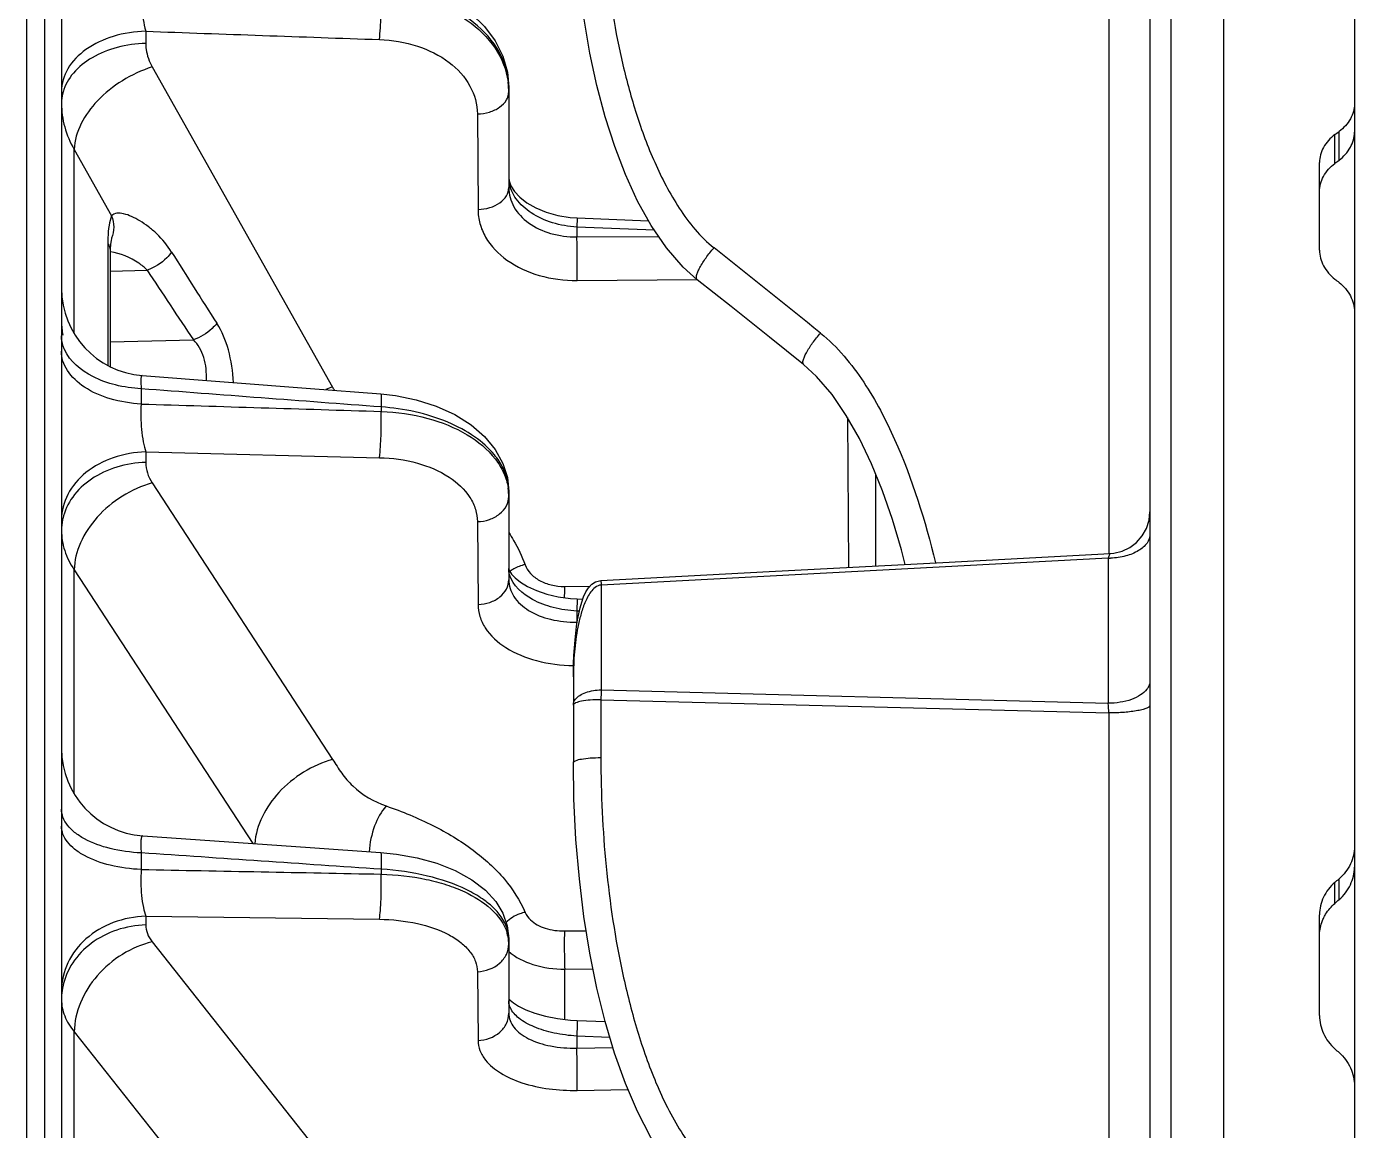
# Model space of a CAD drawing. Header units: millimetres. Extents: x -95754 to 177808, y 34455 to 150605.
# Drawn here: x 172956.44 to 172994.42, y 139658.14 to 139689.72 of the extents above; entities that cross this region are included whole.
import ezdxf

# ---------------------------------------------------------------- set-up
doc = ezdxf.new("R2010")
doc.units = ezdxf.units.MM
doc.header["$LTSCALE"] = 300
doc.layers.add('A-ETC-기계', color=253, linetype='Continuous')

# ---------------------------------------------------------------- blocks, each defined once
blk = doc.blocks.new('A$Cefb55bcc')
at = {"color": 8, "linetype": 'ByBlock', "ltscale": 3}
for p, q in [((536.666, -687.779), (536.666, -412.916)), ((537.179, -687.793), (537.179, -412.902)), ((536.179, -687.28), (536.179, -413.415)), ((499.194, -675.298), (499.194, -425.398)), ((502.943, -675.298), (502.943, -425.397)), ((504.447, -652.786), (504.447, -525.275)), ((505.042, -652.294), (505.042, -525.395)), ((535.816, -599.351), (535.816, -606.594)), ((535.816, -606.594), (530.652, -600.068)), ((506.22, -615.713), (506.22, -600.501)), ((533.586, -609.165), (528.423, -602.635)), ((521.43, -604.917), (519.975, -604.945)), ((521.438, -606.128), (520.404, -606.141)), ((521.438, -606.128), (520.404, -606.141)), ((521.438, -606.472), (521.438, -606.128)), ((520.491, -606.434), (521.438, -606.472)), ((524.281, -608.312), (524.264, -606.345)), ((521.424, -606.918), (520.626, -606.885)), ((521.783, -606.949), (521.783, -608.384)), ((500.194, -607.058), (500.194, -609.94)), ((523.385, -609.259), (523.385, -607.121)), ((523.385, -607.538), (523.346, -607.495)), ((521.783, -608.384), (520.973, -608.393)), ((521.79, -609.477), (521.168, -609.484)), ((533.768, -609.899), (533.768, -609.65)), ((533.768, -609.899), (527.084, -609.812)), ((499.633, -610.373), (499.633, -610.971)), ((499.755, -610.266), (499.755, -610.866)), ((527.034, -611.243), (527.034, -611.103)), ((533.898, -611.711), (533.898, -611.235)), ((535.816, -619.808), (530.701, -611.977)), ((535.816, -613.401), (535.816, -619.808)), ((520.75, -616.094), (520.75, -614.437)), ((521.535, -616.747), (521.535, -614.295)), ((533.586, -622.295), (528.423, -614.384)), ((520.75, -616.094), (506.22, -615.713)), ((506.235, -620.143), (506.235, -615.992)), ((520.74, -616.373), (506.235, -615.992)), ((520.74, -619.371), (520.74, -616.373)), ((521.438, -618.313), (521.424, -618.313)), ((521.438, -618.628), (521.438, -618.313)), ((521.364, -618.625), (521.438, -618.628)), ((521.424, -618.977), (521.438, -618.628)), ((521.424, -618.977), (521.268, -618.97)), ((524.281, -621.187), (524.264, -618.817)), ((506.235, -620.143), (520.74, -619.371)), ((521.79, -619.334), (521.066, -619.339)), ((523.385, -622.05), (523.385, -619.524)), ((513.694, -624.164), (513.667, -619.878)), ((506.22, -641.206), (506.22, -620.275)), ((512.889, -622.538), (512.889, -619.919)), ((505.262, -620.78), (505.142, -620.994)), ((533.768, -623.18), (533.768, -622.88)), ((533.768, -623.18), (527.084, -623.017)), ((527.034, -624.468), (527.034, -624.34)), ((533.898, -624.987), (533.898, -624.551)), ((533.586, -634.194), (528.423, -625.038)), ((534.783, -628.901), (534.783, -625.628)), ((534.855, -629.156), (534.855, -625.663)), ((534.783, -626.327), (532.405, -626.388)), ((535.816, -626.571), (535.816, -631.834)), ((521.43, -628.086), (517.994, -628.117)), ((534.783, -628.357), (533.732, -628.384)), ((500.194, -628.956), (500.194, -631.46)), ((521.438, -629.335), (519.093, -629.342)), ((521.438, -629.616), (521.438, -629.335)), ((534.747, -629.297), (534.747, -629.295)), ((519.22, -629.528), (521.438, -629.616)), ((521.424, -629.877), (519.384, -629.793)), ((524.281, -632.849), (524.264, -630.117)), ((535.816, -631.834), (534.744, -629.935)), ((523.385, -633.615), (523.385, -630.744)), ((523.385, -631.035), (523.375, -630.938)), ((499.633, -631.527), (499.633, -632.348)), ((499.755, -631.434), (499.755, -632.258)), ((533.768, -635.216), (533.768, -634.87))]:
    blk.add_line(p, q, dxfattribs=at)
for points in [[(518.015, -601.924), (518.409, -602.301), (518.887, -602.891), (519.318, -603.566), (519.704, -604.311), (520.049, -605.118), (520.356, -605.979), (520.627, -606.889), (520.863, -607.845), (521.065, -608.846), (521.233, -609.889), (521.365, -610.973), (521.461, -612.095), (521.519, -613.256), (521.535, -614.295)], [(523.346, -607.495), (523.252, -607.417), (523.104, -607.323), (522.899, -607.223), (522.639, -607.125), (522.332, -607.039), (521.989, -606.973), (521.623, -606.93), (521.424, -606.918)], [(527.051, -611.72), (526.593, -611.674), (526.008, -611.569), (525.446, -611.414), (524.919, -611.206), (524.44, -610.942), (524.048, -610.641), (523.756, -610.321), (523.551, -609.982), (523.427, -609.627), (523.385, -609.259)], [(533.856, -612.199), (529.063, -611.861), (527.051, -611.72)], [(521.535, -616.743), (521.535, -616.863), (521.53, -617.116), (521.52, -617.354), (521.506, -617.58), (521.489, -617.794), (521.468, -617.997), (521.443, -618.19), (521.414, -618.376), (521.381, -618.554), (521.342, -618.724), (521.297, -618.885), (521.245, -619.036), (521.182, -619.175), (521.105, -619.297), (521.011, -619.397), (520.902, -619.466), (520.786, -619.498), (520.754, -619.501)], [(523.309, -619.687), (523.205, -619.575), (523.051, -619.451), (522.847, -619.328), (522.594, -619.213), (522.297, -619.113), (521.967, -619.037), (521.616, -618.989), (521.424, -618.977)], [(520.754, -619.501), (515.932, -619.757), (510.964, -620.021), (506.178, -620.275)], [(523.385, -619.851), (523.383, -619.831), (523.364, -619.776), (523.309, -619.687)], [(506.178, -620.275), (506.08, -620.284), (505.842, -620.342), (505.62, -620.447), (505.424, -620.595), (505.262, -620.78)], [(512.043, -619.964), (512.151, -620.385), (512.411, -621.247), (512.697, -622.067), (513.012, -622.841), (513.355, -623.564), (513.729, -624.227), (514.136, -624.824), (514.577, -625.343), (514.95, -625.686)], [(505.142, -620.994), (505.067, -621.228), (505.042, -621.472)], [(527.045, -624.841), (526.621, -624.794), (526.034, -624.676), (525.461, -624.495), (524.929, -624.253), (524.462, -623.959), (524.074, -623.622), (523.769, -623.251), (523.552, -622.855), (523.425, -622.447), (523.385, -622.05)], [(533.873, -625.369), (529.056, -624.996), (527.045, -624.841)], [(514.95, -625.686), (515.926, -626.467), (517.019, -627.337), (517.994, -628.109)], [(517.994, -628.109), (518.392, -628.465), (518.875, -629.022), (519.309, -629.658), (519.697, -630.358), (520.044, -631.115), (520.352, -631.921), (520.624, -632.771), (520.861, -633.662), (521.064, -634.593), (521.232, -635.56), (521.365, -636.563), (521.461, -637.599), (521.519, -638.668), (521.535, -639.622)], [(534.747, -629.297), (534.746, -629.299), (534.749, -629.289), (534.761, -629.231), (534.774, -629.124), (534.782, -628.972), (534.783, -628.901)], [(523.375, -630.938), (523.324, -630.79), (523.224, -630.631), (523.071, -630.467), (522.866, -630.308), (522.611, -630.163), (522.313, -630.04), (521.981, -629.948), (521.628, -629.892), (521.424, -629.877)], [(527.039, -636.704), (526.583, -636.647), (525.993, -636.51), (525.433, -636.307), (524.918, -636.042), (524.463, -635.72), (524.077, -635.349), (523.772, -634.938), (523.553, -634.5), (523.425, -634.05), (523.385, -633.614)]]:
    blk.add_lwpolyline(points, dxfattribs=at)
for centre, radius, start, end in [((534.355, -607.52), 1.824, 352.1888, 359.9861), ((534.341, -607.518), 1.838, 348.5764, 352.192), ((524.47, -609.104), 1.085, 180.0033, 185.4419), ((524.504, -609.099), 1.119, 185.511, 196.1579), ((533.68, -614.692), 2.499, 0, 85.9678), ((524.244, -614.906), 18.042, 182.5645, 183.4514), ((494.148, -615.299), 26.613, 357.6888, 358.2879), ((535.286, -617.787), 13.859, 181.882, 182.1765), ((522.672, -618.803), 1.18, 282.0759, 298.9196), ((522.709, -618.87), 1.103, 298.952, 304.7341), ((522.738, -618.913), 1.051, 304.7652, 306.052), ((506.241, -622.237), 2.094, 90.1718, 91.9814), ((513.264, -619.937), 0.376, 177.1691, 179.9978), ((534.654, -620.938), 1.525, 348.7344, 359.9612), ((534.634, -620.935), 1.545, 347.5005, 348.7457), ((524.96, -621.908), 1.575, 180.0013, 184.5154), ((524.804, -622.049), 1.419, 180.0561, 191.0223), ((524.97, -621.907), 1.586, 184.5213, 189.0157), ((550.196, -612.777), 24.988, 209.1371, 209.3862), ((527.329, -621.591), 3.617, 287.6095, 290.8961), ((533.68, -627.861), 2.499, 0.0154, 85.5704), ((820.188, -247.747), 486.808, 231.09585, 231.55545), ((202.015, -847.482), 397.542, 33.44465, 33.7902), ((534.274, -626.914), 1.905, 0.0666, 11.9235), ((57.822, -929.008), 562.039, 32.27377, 32.51984), ((530.886, -629.158), 3.969, 357.8482, 0.0338), ((522.456, -631.035), 0.928, 0.035, 8.9761), ((525.48, -633.488), 2.095, 180.0003, 183.4628), ((534.934, -633.14), 1.246, 344.2582, 345.947), ((525.318, -633.613), 1.933, 180.0378, 190.088), ((525.485, -633.487), 2.101, 183.4666, 187.8256)]:
    blk.add_arc(centre, radius, start, end, dxfattribs=at)
at = {"color": 8, "linetype": 'ByBlock', "ltscale": 3, "extrusion": (0, 0, -1)}
for centre, major_axis, ratio, start_param, end_param in [((504.624, -552.278), (-121.334, 121.329), 0.246979, -1.773946, -1.772975), ((500.286, -552.257), (-119.992, -119.987), 0.246979, -1.324377, -1.323396), ((504.624, -548.417), (-121.334, -121.329), 0.246979, -1.289697, -1.288726), ((504.624, -552.025), (-117.538, 117.528), 0.361459, -1.878643, -1.877671), ((500.286, -552.006), (-116.238, -116.228), 0.361459, -1.21968, -1.218699), ((504.624, -548.67), (-117.538, -117.528), 0.361459, -1.185001, -1.18403)]:
    blk.add_ellipse(centre, major_axis=major_axis, ratio=ratio, start_param=start_param, end_param=end_param, dxfattribs=at)
at = {"color": 8, "linetype": 'ByBlock', "ltscale": 3}
for points, knots in [([(520.75, -614.437), (520.75, -613.398), (520.651, -611.314), (520.264, -608.731), (519.752, -606.703), (519.239, -605.214), (518.554, -603.799), (517.911, -602.945), (517.512, -602.605)], [0, 0, 0, 0, 0.248839, 0.498586, 0.623803, 0.749179, 0.87466, 1, 1, 1, 1]), ([(499.633, -605.998), (499.498, -605.876), (499.275, -605.582), (499.194, -605.219), (499.194, -605.043)], [0, 0, 0, 0, 0.507969, 1, 1, 1, 1]), ([(521.43, -604.917), (521.423, -605.098), (521.423, -605.502), (521.43, -605.905), (521.438, -606.128)], [0, 0, 0, 0, 0.448297, 1, 1, 1, 1]), ([(524.264, -606.345), (524.263, -606.246), (524.222, -606.041), (524.014, -605.702), (523.601, -605.371), (522.731, -604.996), (521.961, -604.907), (521.43, -604.917)], [0, 0, 0, 0, 0.085638, 0.178343, 0.341202, 0.537264, 1, 1, 1, 1]), ([(500.194, -607.058), (500.194, -606.883), (500.112, -606.522), (499.889, -606.229), (499.755, -606.108)], [0, 0, 0, 0, 0.490835, 1, 1, 1, 1]), ([(523.385, -607.121), (523.385, -607.052), (523.358, -606.907), (523.24, -606.708), (523.055, -606.532), (522.712, -606.322), (522.162, -606.155), (521.688, -606.121), (521.438, -606.128)], [0, 0, 0, 0, 0.087385, 0.180977, 0.286289, 0.405807, 0.684741, 1, 1, 1, 1]), ([(521.424, -606.918), (521.422, -606.918), (521.425, -606.908), (521.424, -606.9), (521.425, -606.879), (521.425, -606.845), (521.427, -606.794), (521.429, -606.729), (521.433, -606.62), (521.436, -606.533), (521.438, -606.472)], [0, 0, 0, 0, 0.017132, 0.038446, 0.068165, 0.152227, 0.267924, 0.413211, 0.585682, 1, 1, 1, 1]), ([(521.438, -606.472), (521.656, -606.483), (522.073, -606.536), (522.637, -606.704), (523.076, -606.939), (523.286, -607.163), (523.339, -607.279)], [0, 0, 0, 0, 0.306319, 0.586762, 0.820618, 1, 1, 1, 1]), ([(524.264, -606.345), (524.042, -606.352), (523.701, -606.472), (523.433, -606.816), (523.385, -607.022), (523.385, -607.121)], [0, 0, 0, 0, 0.522298, 0.766797, 1, 1, 1, 1]), ([(533.586, -609.165), (533.885, -609.093), (534.467, -608.844), (535.183, -608.236), (535.675, -607.464), (535.811, -606.877), (535.816, -606.594)], [0, 0, 0, 0, 0.254597, 0.514277, 0.765949, 1, 1, 1, 1]), ([(536.179, -607.52), (536.179, -607.36), (536.11, -607.02), (535.927, -606.73), (535.816, -606.594)], [0, 0, 0, 0, 0.477109, 1, 1, 1, 1]), ([(533.768, -609.899), (534.083, -609.89), (534.704, -609.77), (535.501, -609.305), (536.047, -608.608), (536.179, -608.042), (536.179, -607.77)], [0, 0, 0, 0, 0.268076, 0.525617, 0.768266, 1, 1, 1, 1]), ([(533.768, -609.65), (534.049, -609.641), (534.603, -609.545), (535.338, -609.169), (535.891, -608.602), (536.094, -608.124), (536.143, -607.882)], [0, 0, 0, 0, 0.26577, 0.523009, 0.767351, 1, 1, 1, 1]), ([(523.388, -608.898), (523.192, -608.722), (522.663, -608.461), (522.09, -608.384), (521.783, -608.384)], [0, 0, 0, 0, 0.462778, 1, 1, 1, 1]), ([(521.79, -609.477), (521.797, -609.304), (521.797, -608.94), (521.791, -608.575), (521.783, -608.384)], [0, 0, 0, 0, 0.474069, 1, 1, 1, 1]), ([(524.281, -608.312), (524.054, -608.32), (523.707, -608.443), (523.434, -608.793), (523.385, -609.003), (523.385, -609.104)], [0, 0, 0, 0, 0.522419, 0.766906, 1, 1, 1, 1]), ([(527.084, -609.812), (526.72, -609.808), (526.035, -609.735), (525.244, -609.473), (524.754, -609.162), (524.491, -608.905), (524.322, -608.619), (524.282, -608.412), (524.281, -608.312)], [0, 0, 0, 0, 0.31737, 0.596234, 0.71546, 0.820449, 0.913559, 1, 1, 1, 1]), ([(533.768, -609.65), (533.768, -609.566), (533.734, -609.389), (533.642, -609.237), (533.586, -609.165)], [0, 0, 0, 0, 0.480634, 1, 1, 1, 1]), ([(500.194, -609.333), (500.194, -609.462), (500.164, -609.637), (500.098, -609.798), (500.08, -609.837)], [0, 0, 0, 0, 0.746824, 1, 1, 1, 1]), ([(522.919, -610.01), (522.885, -609.928), (522.728, -609.723), (522.326, -609.521), (521.976, -609.475), (521.79, -609.477)], [0, 0, 0, 0, 0.204397, 0.572214, 1, 1, 1, 1]), ([(523.407, -609.464), (523.461, -609.705), (523.699, -610.058), (524.145, -610.415), (524.776, -610.774), (525.749, -611.097), (526.589, -611.216), (527.034, -611.243)], [0, 0, 0, 0, 0.174647, 0.282005, 0.403773, 0.685077, 1, 1, 1, 1]), ([(527.034, -611.103), (526.603, -611.092), (525.971, -611.023), (525.174, -610.812), (524.296, -610.476), (523.585, -609.954), (523.428, -609.411)], [0, 0, 0, 0, 0.311508, 0.45688, 0.591852, 1, 1, 1, 1]), ([(500.08, -609.837), (500.061, -609.877), (499.975, -610.036), (499.856, -610.176), (499.755, -610.266)], [0, 0, 0, 0, 0.246075, 1, 1, 1, 1]), ([(499.755, -610.866), (499.889, -610.749), (500.113, -610.466), (500.194, -610.111), (500.194, -609.94)], [0, 0, 0, 0, 0.508639, 1, 1, 1, 1]), ([(522.919, -610.01), (522.971, -610), (523.17, -609.946), (523.355, -609.831), (523.462, -609.72)], [0, 0, 0, 0, 0.253273, 1, 1, 1, 1]), ([(526.89, -613.053), (526.433, -612.896), (525.569, -612.541), (524.413, -611.848), (523.494, -611.02), (523.063, -610.352), (522.919, -610.01)], [0, 0, 0, 0, 0.282036, 0.544187, 0.783281, 1, 1, 1, 1]), ([(527.084, -609.812), (527.072, -609.894), (527.054, -610.087), (527.03, -610.517), (527.027, -610.865), (527.034, -611.103)], [0, 0, 0, 0, 0.19279, 0.449166, 1, 1, 1, 1]), ([(533.898, -611.235), (533.918, -610.988), (533.91, -610.622), (533.848, -610.177), (533.799, -609.98), (533.768, -609.899)], [0, 0, 0, 0, 0.551711, 0.806668, 1, 1, 1, 1]), ([(499.633, -610.373), (499.499, -610.491), (499.277, -610.776), (499.194, -611.13), (499.194, -611.301)], [0, 0, 0, 0, 0.51112, 1, 1, 1, 1]), ([(499.194, -611.892), (499.194, -611.722), (499.276, -611.369), (499.499, -611.087), (499.633, -610.971)], [0, 0, 0, 0, 0.490026, 1, 1, 1, 1]), ([(527.051, -611.72), (527.047, -611.72), (527.042, -611.706), (527.038, -611.683), (527.034, -611.642), (527.031, -611.56), (527.03, -611.425), (527.032, -611.309), (527.034, -611.243)], [0, 0, 0, 0, 0.0225, 0.075056, 0.159394, 0.274604, 0.589769, 1, 1, 1, 1]), ([(533.898, -611.235), (534.197, -611.248), (534.756, -611.322), (535.399, -611.546), (535.798, -611.801), (536.011, -612.007), (536.147, -612.233), (536.179, -612.397), (536.179, -612.475)], [0, 0, 0, 0, 0.320179, 0.601374, 0.720928, 0.8253, 0.916582, 1, 1, 1, 1]), ([(526.89, -613.053), (527.037, -612.891), (527.266, -612.463), (527.361, -611.996), (527.38, -611.743)], [0, 0, 0, 0, 0.463783, 1, 1, 1, 1]), ([(533.856, -612.199), (533.871, -612.2), (533.891, -612.167), (533.899, -612.124), (533.911, -612.038), (533.911, -611.9), (533.904, -611.779), (533.898, -611.711)], [0, 0, 0, 0, 0.086794, 0.169408, 0.281859, 0.592343, 1, 1, 1, 1]), ([(533.898, -611.711), (534.197, -611.724), (534.756, -611.799), (535.399, -612.024), (535.798, -612.281), (536.011, -612.489), (536.147, -612.717), (536.179, -612.882), (536.179, -612.961)], [0, 0, 0, 0, 0.319532, 0.600386, 0.719963, 0.824514, 0.916135, 1, 1, 1, 1]), ([(528.423, -614.384), (528.714, -614.302), (529.278, -614.049), (530.172, -613.327), (530.616, -612.51), (530.649, -611.971)], [0, 0, 0, 0, 0.263915, 0.529488, 1, 1, 1, 1]), ([(528.423, -614.384), (528.338, -614.254), (528.169, -613.983), (527.724, -613.452), (527.241, -613.174), (526.89, -613.053)], [0, 0, 0, 0, 0.22588, 0.461503, 1, 1, 1, 1]), ([(521.535, -614.295), (521.535, -614.322), (521.437, -614.37), (521.286, -614.401), (521.034, -614.431), (520.85, -614.437), (520.75, -614.437)], [0, 0, 0, 0, 0.0986, 0.314441, 0.629364, 1, 1, 1, 1]), ([(505.042, -615.939), (505.042, -615.923), (505.069, -615.883), (505.141, -615.847), (505.25, -615.809), (505.462, -615.763), (505.79, -615.724), (506.069, -615.714), (506.22, -615.713)], [0, 0, 0, 0, 0.039828, 0.103864, 0.197423, 0.319293, 0.632132, 1, 1, 1, 1]), ([(505.042, -616.635), (505.042, -616.593), (505.059, -616.504), (505.146, -616.356), (505.32, -616.21), (505.685, -616.039), (506.011, -615.993), (506.235, -615.992)], [0, 0, 0, 0, 0.086596, 0.18067, 0.34533, 0.541946, 1, 1, 1, 1]), ([(521.535, -615.941), (521.535, -616), (521.488, -616.112), (521.35, -616.226), (521.106, -616.341), (520.889, -616.372), (520.74, -616.373)], [0, 0, 0, 0, 0.179316, 0.344561, 0.541555, 1, 1, 1, 1]), ([(520.75, -616.094), (520.85, -616.094), (521.035, -616.088), (521.285, -616.055), (521.439, -616.022), (521.535, -615.969), (521.535, -615.941)], [0, 0, 0, 0, 0.368797, 0.682487, 0.898389, 1, 1, 1, 1]), ([(520.74, -619.371), (520.801, -619.37), (520.92, -619.316), (521.042, -619.18), (521.136, -619.025), (521.237, -618.806), (521.33, -618.521), (521.438, -618.055), (521.516, -617.461), (521.535, -616.982), (521.535, -616.743)], [0, 0, 0, 0, 0.06352, 0.126718, 0.189497, 0.252046, 0.376776, 0.50138, 0.750524, 1, 1, 1, 1]), ([(524.264, -618.817), (524.263, -618.701), (524.225, -618.465), (524.002, -618.004), (523.452, -617.514), (522.564, -617.159), (521.886, -617.075), (521.531, -617.072)], [0, 0, 0, 0, 0.097473, 0.199291, 0.42844, 0.699453, 1, 1, 1, 1]), ([(523.385, -619.524), (523.385, -619.441), (523.359, -619.272), (523.2, -618.942), (522.805, -618.597), (522.17, -618.356), (521.689, -618.308), (521.438, -618.313)], [0, 0, 0, 0, 0.098586, 0.201034, 0.430464, 0.700994, 1, 1, 1, 1]), ([(521.438, -618.628), (521.665, -618.64), (522.104, -618.707), (522.81, -618.963), (523.273, -619.356), (523.359, -619.666)], [0, 0, 0, 0, 0.299395, 0.576316, 1, 1, 1, 1]), ([(521.79, -619.334), (521.791, -619.31), (521.794, -619.204), (521.795, -619.097), (521.796, -619.014)], [0, 0, 0, 0, 0.222798, 1, 1, 1, 1]), ([(524.264, -618.817), (524.149, -618.82), (523.926, -618.859), (523.636, -619.012), (523.435, -619.242), (523.385, -619.433), (523.385, -619.524)], [0, 0, 0, 0, 0.278446, 0.540747, 0.779417, 1, 1, 1, 1]), ([(520.754, -619.501), (520.751, -619.501), (520.75, -619.483), (520.745, -619.464), (520.743, -619.42), (520.741, -619.389), (520.74, -619.371)], [0, 0, 0, 0, 0.071673, 0.269448, 0.585137, 1, 1, 1, 1]), ([(522.919, -619.956), (522.886, -619.864), (522.77, -619.683), (522.502, -619.485), (522.165, -619.36), (521.917, -619.333), (521.79, -619.334)], [0, 0, 0, 0, 0.217019, 0.457205, 0.720922, 1, 1, 1, 1]), ([(533.586, -622.295), (533.885, -622.211), (534.461, -621.951), (535.174, -621.358), (535.668, -620.628), (535.81, -620.071), (535.816, -619.808)], [0, 0, 0, 0, 0.263269, 0.527807, 0.776848, 1, 1, 1, 1]), ([(536.179, -620.939), (536.179, -620.744), (536.114, -620.342), (535.93, -619.979), (535.816, -619.808)], [0, 0, 0, 0, 0.486641, 1, 1, 1, 1]), ([(505.042, -620.826), (505.042, -620.738), (505.117, -620.54), (505.38, -620.329), (505.743, -620.187), (506.022, -620.149), (506.169, -620.144)], [0, 0, 0, 0, 0.186477, 0.414028, 0.69071, 1, 1, 1, 1]), ([(506.178, -620.275), (506.183, -620.275), (506.192, -620.26), (506.205, -620.235), (506.22, -620.193), (506.23, -620.161), (506.235, -620.143)], [0, 0, 0, 0, 0.098087, 0.303468, 0.609633, 1, 1, 1, 1]), ([(514.463, -626.58), (513.978, -626.188), (513.176, -625.206), (512.025, -623.004), (511.471, -621.214), (511.179, -620.01)], [0, 0, 0, 0, 0.251321, 0.501119, 1, 1, 1, 1]), ([(523.384, -620.872), (523.336, -620.8), (523.155, -620.509), (523.006, -620.197), (522.919, -619.956)], [0, 0, 0, 0, 0.25459, 1, 1, 1, 1]), ([(524.281, -621.187), (524.164, -621.19), (523.936, -621.23), (523.641, -621.386), (523.436, -621.62), (523.385, -621.815), (523.385, -621.908)], [0, 0, 0, 0, 0.278518, 0.540889, 0.77955, 1, 1, 1, 1]), ([(527.084, -623.017), (526.719, -623.009), (526.022, -622.913), (525.11, -622.536), (524.549, -622.027), (524.321, -621.55), (524.282, -621.306), (524.281, -621.187)], [0, 0, 0, 0, 0.300526, 0.571044, 0.800153, 0.902204, 1, 1, 1, 1]), ([(533.768, -623.18), (534.082, -623.172), (534.695, -623.066), (535.489, -622.648), (536.042, -622.016), (536.179, -621.489), (536.179, -621.24)], [0, 0, 0, 0, 0.278206, 0.540298, 0.779004, 1, 1, 1, 1]), ([(533.768, -622.88), (534.048, -622.873), (534.597, -622.786), (535.329, -622.448), (535.884, -621.935), (536.094, -621.492), (536.143, -621.269)], [0, 0, 0, 0, 0.274372, 0.535801, 0.777236, 1, 1, 1, 1]), ([(527.034, -624.34), (526.586, -624.323), (525.729, -624.201), (524.595, -623.752), (523.864, -623.159), (523.518, -622.596), (523.427, -622.301), (523.404, -622.156)], [0, 0, 0, 0, 0.296503, 0.566673, 0.799072, 0.902453, 1, 1, 1, 1]), ([(523.411, -622.32), (523.437, -622.458), (523.535, -622.737), (523.841, -623.195), (524.372, -623.66), (525.436, -624.224), (526.382, -624.423), (527.034, -624.468)], [0, 0, 0, 0, 0.094022, 0.195621, 0.366608, 0.561217, 1, 1, 1, 1]), ([(533.768, -622.88), (533.768, -622.779), (533.735, -622.572), (533.643, -622.384), (533.586, -622.295)], [0, 0, 0, 0, 0.488882, 1, 1, 1, 1]), ([(527.084, -623.017), (527.058, -623.226), (527.034, -623.667), (527.027, -624.109), (527.034, -624.34)], [0, 0, 0, 0, 0.476395, 1, 1, 1, 1]), ([(533.898, -624.551), (533.92, -624.311), (533.908, -623.945), (533.847, -623.488), (533.798, -623.274), (533.768, -623.18)], [0, 0, 0, 0, 0.524615, 0.787152, 1, 1, 1, 1]), ([(527.045, -624.841), (527.042, -624.841), (527.038, -624.83), (527.035, -624.813), (527.032, -624.781), (527.03, -624.718), (527.03, -624.611), (527.033, -624.52), (527.034, -624.468)], [0, 0, 0, 0, 0.02173, 0.073145, 0.15606, 0.269767, 0.583942, 1, 1, 1, 1]), ([(533.898, -624.551), (534.198, -624.567), (534.767, -624.66), (535.507, -624.977), (535.963, -625.39), (536.149, -625.773), (536.179, -625.968), (536.179, -626.063)], [0, 0, 0, 0, 0.302924, 0.575501, 0.804342, 0.904787, 1, 1, 1, 1]), ([(531.254, -625.168), (531.281, -625.483), (531.354, -626.073), (531.588, -626.628), (531.736, -626.861)], [0, 0, 0, 0, 0.533297, 1, 1, 1, 1]), ([(532.028, -625.227), (532.028, -625.448), (532.049, -625.777), (532.217, -626.163), (532.338, -626.319), (532.405, -626.388)], [0, 0, 0, 0, 0.530763, 0.771559, 1, 1, 1, 1]), ([(533.873, -625.369), (533.884, -625.37), (533.899, -625.344), (533.904, -625.312), (533.911, -625.245), (533.909, -625.136), (533.903, -625.041), (533.898, -624.987)], [0, 0, 0, 0, 0.082921, 0.164064, 0.275331, 0.585621, 1, 1, 1, 1]), ([(533.898, -624.987), (534.146, -625), (534.625, -625.071), (535.423, -625.352), (535.94, -625.767), (536.092, -626.107)], [0, 0, 0, 0, 0.29166, 0.562503, 1, 1, 1, 1]), ([(514.95, -625.686), (514.98, -625.71), (514.966, -625.805), (514.928, -625.908), (514.842, -626.082), (514.69, -626.31), (514.544, -626.491), (514.463, -626.58)], [0, 0, 0, 0, 0.110804, 0.210776, 0.338589, 0.654563, 1, 1, 1, 1]), ([(536.092, -626.107), (536.106, -626.139), (536.156, -626.267), (536.179, -626.405), (536.179, -626.507)], [0, 0, 0, 0, 0.256824, 1, 1, 1, 1]), ([(531.736, -626.861), (531.778, -626.807), (531.964, -626.604), (532.208, -626.454), (532.405, -626.388)], [0, 0, 0, 0, 0.246575, 1, 1, 1, 1]), ([(499.633, -628.028), (499.502, -627.924), (499.28, -627.673), (499.194, -627.346), (499.194, -627.19)], [0, 0, 0, 0, 0.519014, 1, 1, 1, 1]), ([(500.194, -628.956), (500.194, -628.802), (500.107, -628.477), (499.886, -628.229), (499.755, -628.125)], [0, 0, 0, 0, 0.479057, 1, 1, 1, 1]), ([(517.994, -628.109), (518.025, -628.134), (518.014, -628.231), (517.976, -628.338), (517.891, -628.515), (517.74, -628.747), (517.594, -628.93), (517.512, -629.02)], [0, 0, 0, 0, 0.112831, 0.213309, 0.341359, 0.656816, 1, 1, 1, 1]), ([(521.43, -628.086), (521.424, -628.295), (521.422, -628.712), (521.429, -629.128), (521.438, -629.335)], [0, 0, 0, 0, 0.502448, 1, 1, 1, 1]), ([(524.264, -630.117), (524.263, -629.981), (524.225, -629.706), (523.998, -629.171), (523.436, -628.595), (522.506, -628.174), (521.796, -628.083), (521.43, -628.086)], [0, 0, 0, 0, 0.105927, 0.214671, 0.449297, 0.713981, 1, 1, 1, 1]), ([(533.029, -628.899), (533.071, -628.84), (533.262, -628.617), (533.522, -628.454), (533.732, -628.384)], [0, 0, 0, 0, 0.244746, 1, 1, 1, 1]), ([(533.732, -628.384), (533.804, -628.458), (534.11, -628.711), (534.494, -628.857), (534.781, -628.91)], [0, 0, 0, 0, 0.261373, 1, 1, 1, 1]), ([(520.75, -639.971), (520.75, -639.018), (520.649, -637.097), (520.262, -634.714), (519.751, -632.836), (519.236, -631.45), (518.549, -630.125), (517.906, -629.333), (517.512, -629.02)], [0, 0, 0, 0, 0.244699, 0.492416, 0.617564, 0.743655, 0.870939, 1, 1, 1, 1]), ([(533.029, -628.899), (533.149, -629.089), (533.36, -629.346), (533.684, -629.625), (533.924, -629.792), (534.167, -629.918), (534.421, -630.014), (534.674, -630.026), (534.744, -629.935)], [0, 0, 0, 0, 0.314984, 0.461338, 0.59903, 0.725896, 0.838423, 1, 1, 1, 1]), ([(534.855, -629.153), (534.844, -629.134), (534.803, -629.055), (534.783, -628.966), (534.783, -628.901)], [0, 0, 0, 0, 0.259683, 1, 1, 1, 1]), ([(523.385, -630.744), (523.385, -630.554), (523.272, -630.15), (522.819, -629.684), (522.178, -629.393), (521.689, -629.332), (521.438, -629.335)], [0, 0, 0, 0, 0.215363, 0.450531, 0.714651, 1, 1, 1, 1]), ([(534.744, -629.935), (534.705, -629.832), (534.663, -629.614), (534.706, -629.396), (534.747, -629.297)], [0, 0, 0, 0, 0.505896, 1, 1, 1, 1]), ([(534.744, -629.935), (534.779, -629.848), (534.83, -629.639), (534.848, -629.427), (534.853, -629.307)], [0, 0, 0, 0, 0.438321, 1, 1, 1, 1]), ([(521.424, -629.877), (521.426, -629.877), (521.424, -629.868), (521.427, -629.858), (521.427, -629.835), (521.429, -629.807), (521.431, -629.769), (521.434, -629.705), (521.436, -629.653), (521.438, -629.616)], [0, 0, 0, 0, 0.01653, 0.06573, 0.147122, 0.259937, 0.403139, 0.575436, 1, 1, 1, 1]), ([(521.438, -629.616), (521.674, -629.628), (522.131, -629.706), (522.736, -629.977), (523.186, -630.373), (523.347, -630.721), (523.373, -630.89)], [0, 0, 0, 0, 0.286753, 0.555479, 0.793139, 1, 1, 1, 1]), ([(524.264, -630.117), (524.15, -630.12), (523.929, -630.154), (523.642, -630.287), (523.438, -630.488), (523.385, -630.663), (523.385, -630.744)], [0, 0, 0, 0, 0.291168, 0.559525, 0.793493, 1, 1, 1, 1]), ([(500.194, -630.626), (500.194, -630.777), (500.106, -631.095), (499.885, -631.334), (499.755, -631.434)], [0, 0, 0, 0, 0.477672, 1, 1, 1, 1]), ([(499.633, -631.527), (499.503, -631.627), (499.283, -631.864), (499.194, -632.18), (499.194, -632.329)], [0, 0, 0, 0, 0.524457, 1, 1, 1, 1]), ([(499.755, -632.258), (499.885, -632.161), (500.107, -631.926), (500.194, -631.609), (500.194, -631.46)], [0, 0, 0, 0, 0.520872, 1, 1, 1, 1]), ([(533.586, -634.194), (533.884, -634.1), (534.455, -633.831), (535.337, -633.132), (535.805, -632.345), (535.816, -631.834)], [0, 0, 0, 0, 0.276207, 0.548412, 1, 1, 1, 1]), ([(536.179, -633.15), (536.179, -632.925), (536.116, -632.463), (535.932, -632.036), (535.816, -631.834)], [0, 0, 0, 0, 0.492101, 1, 1, 1, 1]), ([(499.194, -633.141), (499.194, -632.992), (499.282, -632.678), (499.503, -632.445), (499.633, -632.348)], [0, 0, 0, 0, 0.477007, 1, 1, 1, 1]), ([(524.281, -632.849), (524.164, -632.852), (523.94, -632.887), (523.647, -633.022), (523.439, -633.227), (523.385, -633.405), (523.385, -633.488)], [0, 0, 0, 0, 0.291255, 0.559694, 0.793654, 1, 1, 1, 1]), ([(527.084, -634.979), (526.717, -634.967), (526.009, -634.849), (525.09, -634.396), (524.446, -633.708), (524.283, -633.124), (524.281, -632.849)], [0, 0, 0, 0, 0.286429, 0.55061, 0.785577, 1, 1, 1, 1]), ([(533.768, -634.87), (534.043, -634.863), (534.578, -634.79), (535.297, -634.503), (535.853, -634.067), (536.078, -633.675), (536.134, -633.478)], [0, 0, 0, 0, 0.284093, 0.550623, 0.789167, 1, 1, 1, 1]), ([(533.768, -635.216), (534.081, -635.208), (534.685, -635.116), (535.474, -634.753), (536.033, -634.201), (536.179, -633.72), (536.179, -633.496)], [0, 0, 0, 0, 0.290883, 0.558989, 0.792991, 1, 1, 1, 1]), ([(527.034, -636.31), (526.585, -636.289), (525.716, -636.142), (524.572, -635.606), (523.732, -634.804), (523.451, -634.111), (523.404, -633.773)], [0, 0, 0, 0, 0.283786, 0.547962, 0.785127, 1, 1, 1, 1]), ([(523.414, -633.952), (523.472, -634.274), (523.774, -634.933), (524.611, -635.696), (525.737, -636.227), (526.591, -636.391), (527.034, -636.425)], [0, 0, 0, 0, 0.210331, 0.44777, 0.714263, 1, 1, 1, 1]), ([(533.768, -634.87), (533.768, -634.812), (533.752, -634.577), (533.672, -634.348), (533.586, -634.194)], [0, 0, 0, 0, 0.247216, 1, 1, 1, 1]), ([(527.084, -634.979), (527.06, -635.201), (527.035, -635.645), (527.026, -636.09), (527.034, -636.31)], [0, 0, 0, 0, 0.502909, 1, 1, 1, 1]), ([(533.898, -636.598), (533.921, -636.368), (533.899, -635.901), (533.831, -635.44), (533.768, -635.216)], [0, 0, 0, 0, 0.498364, 1, 1, 1, 1])]:
    blk.add_open_spline(points, degree=3, knots=knots, dxfattribs=at)
for points in [[(523.339, -607.279), (523.354, -607.311), (523.365, -607.344), (523.373, -607.378)], [(523.373, -607.378), (523.381, -607.41), (523.385, -607.444), (523.385, -607.477)], [(523.385, -609.259), (523.385, -609.328), (523.392, -609.397), (523.407, -609.464)], [(533.898, -611.235), (531.61, -611.192), (529.322, -611.149), (527.034, -611.103)], [(527.034, -611.243), (529.323, -611.397), (531.61, -611.554), (533.898, -611.711)], [(523.359, -619.666), (523.376, -619.726), (523.385, -619.788), (523.385, -619.85)], [(533.898, -624.551), (531.61, -624.482), (529.322, -624.412), (527.034, -624.34)], [(527.034, -624.468), (529.323, -624.64), (531.61, -624.813), (533.898, -624.987)], [(536.143, -633.443), (536.167, -633.347), (536.179, -633.249), (536.179, -633.15)], [(533.768, -635.216), (531.54, -635.136), (529.312, -635.056), (527.084, -634.979)]]:
    blk.add_open_spline(points, degree=3, dxfattribs=at)
blk = doc.blocks.new('G$C618AA28F')
at = {"color": 0}
blk.add_blockref('A$Cefb55bcc', (-1190.043, 550.644), dxfattribs=at)
blk = doc.blocks.new('4F_기계장비')
at = {"layer": 'A-ETC-기계', "rotation": 180}
blk.add_blockref('G$C618AA28F', (79750.001, -9000.001), dxfattribs=at)

msp = doc.modelspace()

# ---------------------------------------------------------------- block references
at = {"layer": 'A-ETC-기계'}
msp.add_blockref('4F_기계장비', (92553.571, 148605.018), dxfattribs=at)

doc.saveas('drawing.dxf')
